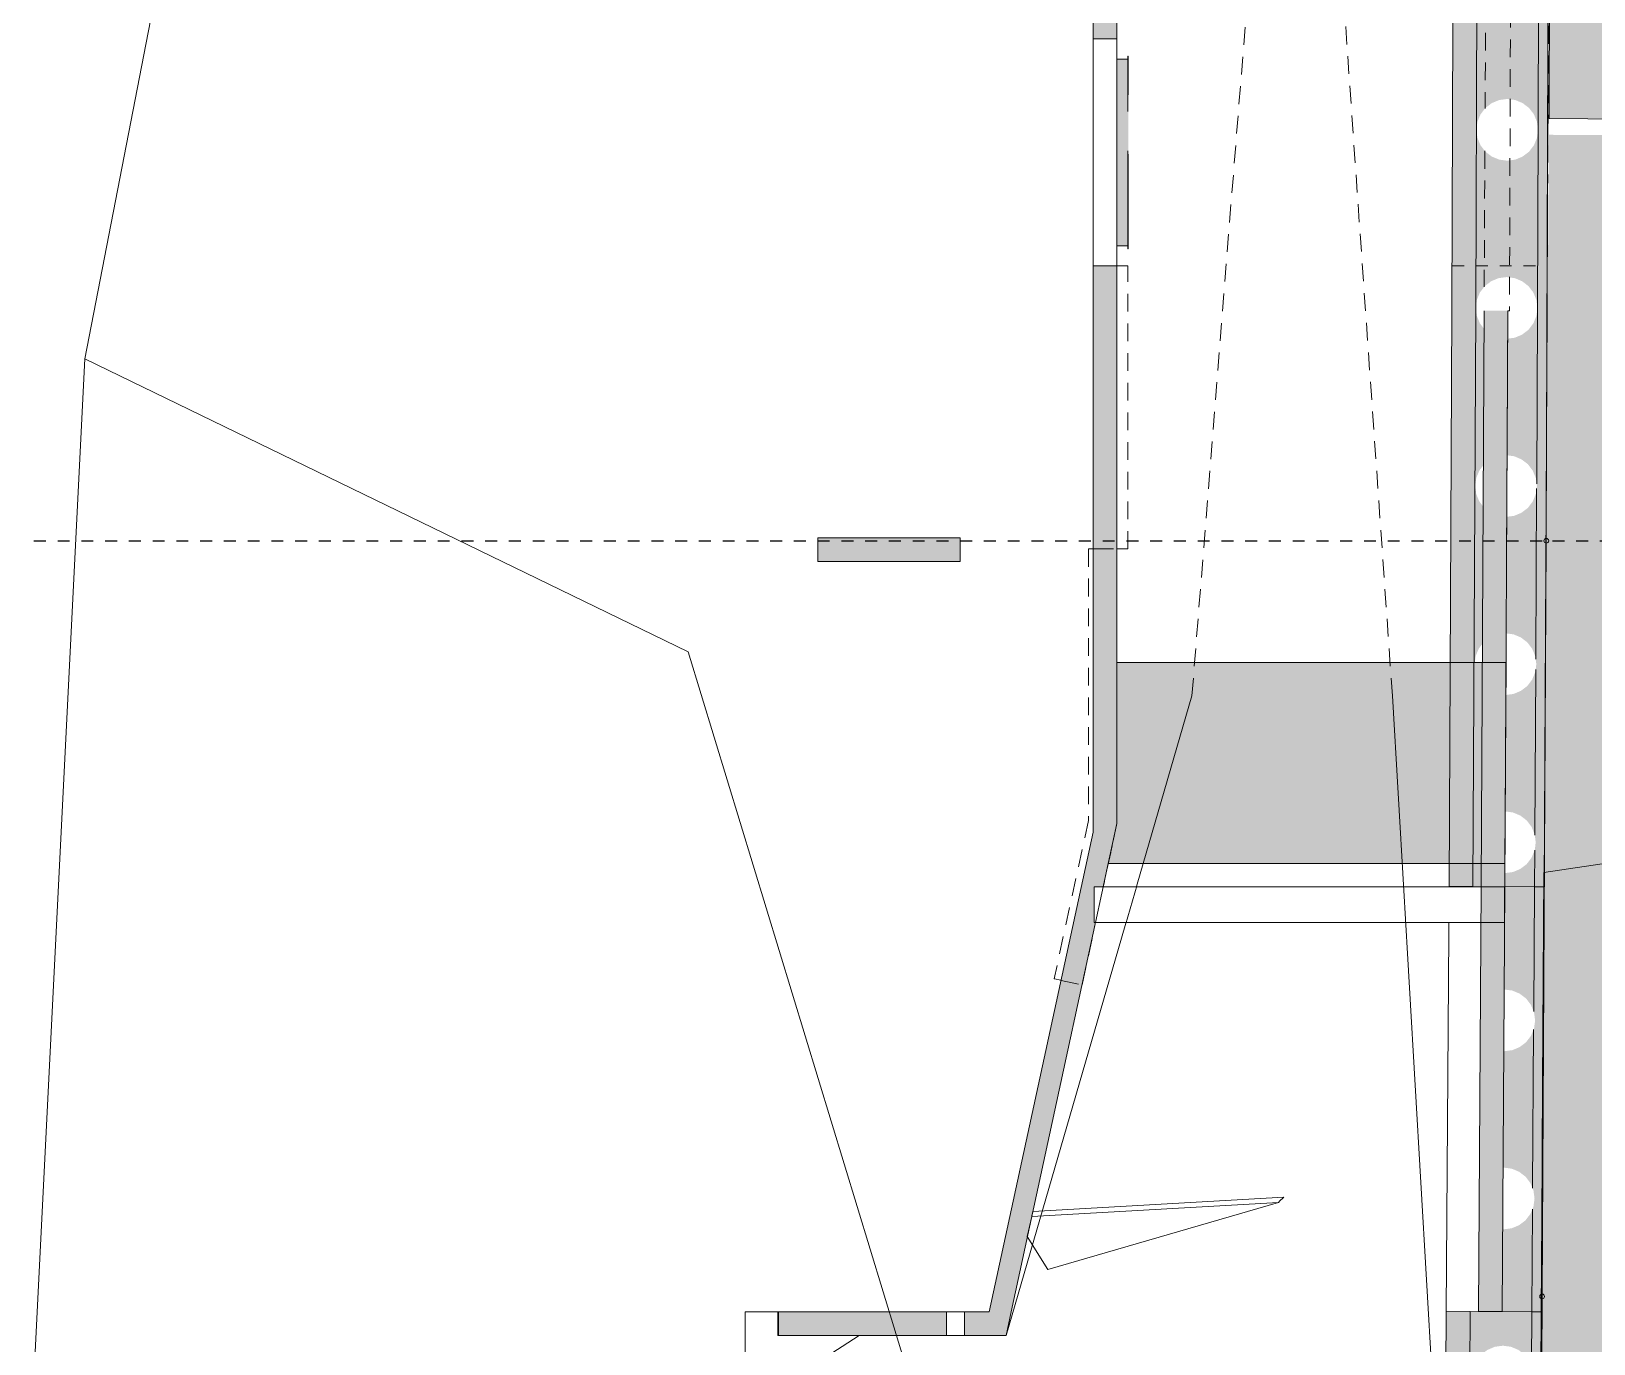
# Model space of a CAD drawing. Header units: metres. Extents: x -14 to 456, y -38 to 65.
# Drawn here: x 139.58 to 152.74, y 9.91 to 20.97 of the extents above; entities that cross this region are included whole.
import ezdxf

# ---------------------------------------------------------------- set-up
doc = ezdxf.new("R2010")
doc.units = ezdxf.units.M
doc.header["$MEASUREMENT"] = 0
doc.set_wipeout_variables(frame=1)
for name, pattern in [('Baufluchtlinie', [0.013, 0.008, -0.005]), ('Schnittlinie', [0.006, 0.003, -0.0015, 0, -0.0015]), ('Strichlinie eng', [0.002, 0.0015, -0.0005]), ('Untersicht 1_1', [0.075, 0.025, -0.05]), ('Wipeout_Contour', [1, 0, -1])]:
    doc.linetypes.add(name, pattern=pattern)
for name, color, linetype in [('110 Wand Aussen', 7, 'Continuous'), ('111 Wand Aussen - Bohrpfahlwand 53', 7, 'Continuous'), ('111 Wand Aussen - Bohrpfahlwand 80', 7, 'Continuous'), ('120 Wand Innen tragend', 7, 'Continuous'), ('150 Stütze', 7, 'Continuous'), ('420 Rampe', 7, 'Continuous'), ('520 Fixeinbauten', 7, 'Continuous'), ('710 Gelände', 7, 'Continuous'), ('725 Nachbarbebauung', 7, 'Continuous'), ('840 Baulinien', 7, 'Continuous'), ('Neubau_840 Baulinien', 7, 'Continuous')]:
    doc.layers.add(name, color=color, linetype=linetype)
doc.linetypes.add('Grenze Grundstück', pattern='A,0,[3,415_260415_PP_VA_1_1 -2 FDM1.Shx,S=0.00031746,R=0,X=0,Y=0],-0.04,0', length=0.04)

# ---------------------------------------------------------------- blocks, each defined once
blk = doc.blocks.new('Wand_4_2', base_point=(148.727, 16.608))
at = {"layer": '110 Wand Aussen', "color": 8, "linetype": 'Strichlinie eng', "lineweight": 13, "ltscale": 100, "flags": 128}
for points in [[(148.487, 16.608), (148.487, 14.321)], [(148.487, 16.608), (148.492, 16.608)], [(148.492, 16.608), (148.542, 16.608)], [(148.542, 16.608), (148.547, 16.608)], [(148.547, 16.608), (148.727, 16.608)], [(148.727, 14.296), (148.727, 16.608)], [(148.727, 14.296), (148.547, 13.465)]]:
    blk.add_lwpolyline(points, dxfattribs=at)
blk = doc.blocks.new('Wand_5_2', base_point=(148.727, 14.296))
at = {"layer": '110 Wand Aussen', "color": 8, "linetype": 'Strichlinie eng', "lineweight": 13, "ltscale": 100, "flags": 128}
for points in [[(148.487, 14.321), (148.198, 12.988)], [(148.433, 12.937), (148.547, 13.465)], [(148.198, 12.988), (148.203, 12.987)], [(148.203, 12.987), (148.252, 12.976)], [(148.252, 12.976), (148.257, 12.975)], [(148.257, 12.975), (148.433, 12.937)]]:
    blk.add_lwpolyline(points, dxfattribs=at)
blk = doc.blocks.new('Wand_6_2', base_point=(148.727, 16.608))
at = {"layer": '110 Wand Aussen', "color": 8, "linetype": 'Strichlinie eng', "lineweight": 13, "ltscale": 100, "flags": 128}
for points in [[(148.732, 18.993), (148.727, 18.993)], [(148.727, 18.993), (148.727, 16.608)], [(148.812, 18.993), (148.732, 18.993)], [(148.817, 18.993), (148.812, 18.993)], [(148.817, 16.608), (148.817, 18.993)], [(148.732, 16.608), (148.727, 16.608)], [(148.812, 16.608), (148.732, 16.608)], [(148.817, 16.608), (148.812, 16.608)]]:
    blk.add_lwpolyline(points, dxfattribs=at)
blk = doc.blocks.new('Wand_11_2', base_point=(152.372, 25.87))
at = {"layer": '111 Wand Aussen - Bohrpfahlwand 80', "linetype": 'Continuous', "lineweight": 0, "true_color": 0x000000}
for points in [[(151.572, 25.872), (151.548, 18.616), (151.748, 18.615), (151.772, 25.872)], [(152.348, 18.613), (152.372, 25.87), (152.292, 25.87), (152.268, 18.613)]]:
    blk.add_hatch(color=18, dxfattribs=at).paths.add_polyline_path(points)
h = blk.add_hatch(color=18, dxfattribs=at)
h.paths.add_polyline_path([(151.748, 18.615), (151.751, 18.615), (151.748, 18.638), (151.757, 18.705), (151.783, 18.768), (151.824, 18.822), (151.878, 18.863), (151.941, 18.889), (152.008, 18.898), (152.076, 18.889), (152.138, 18.863), (152.192, 18.822), (152.233, 18.768), (152.259, 18.705), (152.268, 18.638), (152.265, 18.613), (152.268, 18.613), (152.292, 25.87), (151.772, 25.872)])
h.paths.add_polyline_path([(151.762, 20.071), (151.753, 20.138), (151.762, 20.205), (151.788, 20.268), (151.829, 20.322), (151.883, 20.363), (151.946, 20.389), (152.013, 20.398), (152.081, 20.389), (152.143, 20.363), (152.197, 20.322), (152.238, 20.268), (152.264, 20.205), (152.273, 20.138), (152.264, 20.071), (152.238, 20.008), (152.197, 19.954), (152.143, 19.913), (152.081, 19.887), (152.013, 19.878), (151.946, 19.887), (151.883, 19.913), (151.829, 19.954), (151.788, 20.008)], flags=0)
h.paths.add_polyline_path([(151.758, 21.638), (151.767, 21.705), (151.793, 21.768), (151.834, 21.822), (151.888, 21.863), (151.951, 21.889), (152.018, 21.898), (152.086, 21.889), (152.148, 21.863), (152.202, 21.822), (152.243, 21.768), (152.269, 21.705), (152.278, 21.638), (152.269, 21.571), (152.243, 21.508), (152.202, 21.454), (152.148, 21.413), (152.086, 21.387), (152.018, 21.378), (151.951, 21.387), (151.888, 21.413), (151.834, 21.454), (151.793, 21.508), (151.767, 21.571)], flags=0)
h.paths.add_polyline_path([(151.763, 23.138), (151.772, 23.205), (151.798, 23.268), (151.839, 23.322), (151.893, 23.363), (151.956, 23.389), (152.023, 23.398), (152.091, 23.389), (152.153, 23.363), (152.207, 23.322), (152.248, 23.268), (152.274, 23.205), (152.283, 23.138), (152.274, 23.071), (152.248, 23.008), (152.207, 22.954), (152.153, 22.913), (152.091, 22.887), (152.023, 22.878), (151.956, 22.887), (151.893, 22.913), (151.839, 22.954), (151.798, 23.008), (151.772, 23.071)], flags=0)
h.paths.add_polyline_path([(151.768, 24.638), (151.777, 24.705), (151.803, 24.768), (151.844, 24.822), (151.898, 24.863), (151.961, 24.889), (152.028, 24.898), (152.096, 24.889), (152.158, 24.863), (152.212, 24.822), (152.253, 24.768), (152.279, 24.705), (152.288, 24.638), (152.279, 24.571), (152.253, 24.508), (152.212, 24.454), (152.158, 24.413), (152.096, 24.387), (152.028, 24.378), (151.961, 24.387), (151.898, 24.413), (151.844, 24.454), (151.803, 24.508), (151.777, 24.571)], flags=0)
at = {"layer": '111 Wand Aussen - Bohrpfahlwand 80', "color": 7, "linetype": 'Continuous', "lineweight": 18}
blk.add_line((151.772, 25.872), (151.748, 18.615), dxfattribs=at)
at = {"layer": '111 Wand Aussen - Bohrpfahlwand 80', "color": 7, "linetype": 'Continuous', "lineweight": 13}
for p, q in [((152.273, 20.138), (152.292, 25.87)), ((152.268, 18.613), (152.273, 20.138))]:
    blk.add_line(p, q, dxfattribs=at)
at = {"layer": '111 Wand Aussen - Bohrpfahlwand 80', "color": 7, "linetype": 'Continuous', "lineweight": 18, "flags": 128}
blk.add_lwpolyline([(151.572, 25.872), (151.548, 18.616)], dxfattribs=at)
at = {"layer": '111 Wand Aussen - Bohrpfahlwand 80', "color": 7, "linetype": 'Continuous', "lineweight": 13, "flags": 128}
blk.add_lwpolyline([(152.348, 18.613), (152.372, 25.87)], dxfattribs=at)
blk = doc.blocks.new('Wand_12_2', base_point=(152.323, 13.763))
at = {"color": 254, "linetype": 'Wipeout_Contour', "lineweight": 0, "ltscale": 608.378845}
blk.add_wipeout([(151.523, 13.767), (151.5, 10.188), (151.7, 10.187), (151.723, 13.766)], dxfattribs=at).dxf.layer = '111 Wand Aussen - Bohrpfahlwand 80'
at = {"color": 254, "linetype": 'Wipeout_Contour', "lineweight": 0, "ltscale": 2141.430271}
blk.add_wipeout([(152.22, 10.183), (152.3, 10.183), (152.323, 13.763), (152.243, 13.763), (152.236, 12.713), (152.239, 12.705), (152.248, 12.638), (152.239, 12.571), (152.235, 12.561), (152.227, 11.224), (152.234, 11.205), (152.243, 11.138), (152.234, 11.071), (152.226, 11.049)], dxfattribs=at).dxf.layer = '111 Wand Aussen - Bohrpfahlwand 80'
at = {"layer": '111 Wand Aussen - Bohrpfahlwand 80', "color": 7, "linetype": 'Continuous', "lineweight": 18, "flags": 128}
blk.add_lwpolyline([(151.523, 13.767), (151.5, 10.188)], dxfattribs=at)
at = {"color": 254, "linetype": 'Wipeout_Contour', "lineweight": 0, "ltscale": 7621.831066}
blk.add_wipeout([(151.7, 10.187), (152.22, 10.183), (152.226, 11.049), (152.208, 11.008), (152.167, 10.954), (152.113, 10.913), (152.051, 10.887), (151.983, 10.878), (151.916, 10.887), (151.853, 10.913), (151.799, 10.954), (151.758, 11.008), (151.732, 11.071), (151.723, 11.138), (151.732, 11.205), (151.758, 11.268), (151.799, 11.322), (151.853, 11.363), (151.916, 11.389), (151.983, 11.398), (152.051, 11.389), (152.113, 11.363), (152.167, 11.322), (152.208, 11.268), (152.227, 11.224), (152.235, 12.561), (152.213, 12.508), (152.172, 12.454), (152.118, 12.413), (152.056, 12.387), (151.988, 12.378), (151.921, 12.387), (151.858, 12.413), (151.804, 12.454), (151.763, 12.508), (151.737, 12.571), (151.728, 12.638), (151.737, 12.705), (151.763, 12.768), (151.804, 12.822), (151.858, 12.863), (151.921, 12.889), (151.988, 12.898), (152.056, 12.889), (152.118, 12.863), (152.172, 12.822), (152.213, 12.768), (152.236, 12.713), (152.243, 13.763), (151.723, 13.766)], dxfattribs=at).dxf.layer = '111 Wand Aussen - Bohrpfahlwand 80'
at = {"layer": '111 Wand Aussen - Bohrpfahlwand 80', "color": 7, "linetype": 'Continuous', "lineweight": 18, "flags": 128}
for points in [[(151.723, 13.766), (151.523, 13.767)], [(152.243, 13.763), (151.723, 13.766)], [(152.323, 13.763), (152.243, 13.763)], [(152.3, 10.183), (152.323, 13.763)], [(151.7, 10.187), (151.5, 10.188)], [(152.22, 10.183), (151.7, 10.187)], [(152.3, 10.183), (152.22, 10.183)]]:
    blk.add_lwpolyline(points, dxfattribs=at)
blk = doc.blocks.new('Wand_13_2', base_point=(152.348, 18.613))
at = {"layer": '111 Wand Aussen - Bohrpfahlwand 80', "linetype": 'Continuous', "lineweight": 0, "true_color": 0x000000}
for points in [[(151.548, 18.616), (151.523, 13.767), (151.723, 13.766), (151.748, 18.615)], [(151.723, 13.766), (152.243, 13.763), (152.245, 14.072), (152.244, 14.071), (152.218, 14.008), (152.177, 13.954), (152.123, 13.913), (152.061, 13.887), (151.993, 13.878), (151.926, 13.887), (151.863, 13.913), (151.809, 13.954), (151.768, 14.008), (151.742, 14.071), (151.733, 14.138), (151.742, 14.205), (151.768, 14.268), (151.809, 14.322), (151.863, 14.363), (151.926, 14.389), (151.993, 14.398), (152.061, 14.389), (152.123, 14.363), (152.177, 14.322), (152.218, 14.268), (152.244, 14.205), (152.245, 14.199), (152.253, 15.594), (152.249, 15.571), (152.223, 15.508), (152.182, 15.454), (152.128, 15.413), (152.066, 15.387), (151.998, 15.378), (151.931, 15.387), (151.868, 15.413), (151.814, 15.454), (151.773, 15.508), (151.747, 15.571), (151.738, 15.638), (151.747, 15.705), (151.773, 15.768), (151.814, 15.822), (151.868, 15.863), (151.931, 15.889), (151.998, 15.898), (152.066, 15.889), (152.128, 15.863), (152.182, 15.822), (152.223, 15.768), (152.249, 15.705), (152.253, 15.679), (152.26, 17.116), (152.254, 17.071), (152.228, 17.008), (152.187, 16.954), (152.133, 16.913), (152.071, 16.887), (152.003, 16.878), (151.936, 16.887), (151.873, 16.913), (151.819, 16.954), (151.778, 17.008), (151.752, 17.071), (151.743, 17.138), (151.752, 17.205), (151.778, 17.268), (151.819, 17.322), (151.873, 17.363), (151.936, 17.389), (152.003, 17.398), (152.071, 17.389), (152.133, 17.363), (152.187, 17.322), (152.228, 17.268), (152.254, 17.205), (152.261, 17.158), (152.268, 18.613), (152.265, 18.613), (152.259, 18.571), (152.233, 18.508), (152.192, 18.454), (152.138, 18.413), (152.076, 18.387), (152.008, 18.378), (151.941, 18.387), (151.878, 18.413), (151.824, 18.454), (151.783, 18.508), (151.757, 18.571), (151.751, 18.615), (151.748, 18.615)], [(152.243, 13.763), (152.323, 13.763), (152.348, 18.613), (152.268, 18.613), (152.261, 17.158), (152.263, 17.138), (152.26, 17.116), (152.253, 15.679), (152.258, 15.638), (152.253, 15.594), (152.245, 14.199), (152.253, 14.138), (152.245, 14.072)]]:
    blk.add_hatch(color=18, dxfattribs=at).paths.add_polyline_path(points)
at = {"layer": '111 Wand Aussen - Bohrpfahlwand 80', "color": 7, "linetype": 'Continuous', "lineweight": 18}
blk.add_line((151.748, 18.615), (151.723, 13.766), dxfattribs=at)
at = {"layer": '111 Wand Aussen - Bohrpfahlwand 80', "color": 7, "linetype": 'Continuous', "lineweight": 13}
for p, q in [((152.261, 17.158), (152.268, 18.613)), ((152.253, 15.679), (152.26, 17.116)), ((152.245, 14.199), (152.253, 15.594)), ((152.243, 13.763), (152.245, 14.072))]:
    blk.add_line(p, q, dxfattribs=at)
at = {"layer": '111 Wand Aussen - Bohrpfahlwand 80', "color": 7, "linetype": 'Continuous', "lineweight": 18, "flags": 128}
for points in [[(151.548, 18.616), (151.523, 13.767)], [(151.723, 13.766), (151.523, 13.767)]]:
    blk.add_lwpolyline(points, dxfattribs=at)
at = {"layer": '111 Wand Aussen - Bohrpfahlwand 80', "color": 7, "linetype": 'Continuous', "lineweight": 13, "flags": 128}
for points in [[(152.323, 13.763), (152.348, 18.613)], [(152.243, 13.763), (151.723, 13.766)], [(152.323, 13.763), (152.243, 13.763)]]:
    blk.add_lwpolyline(points, dxfattribs=at)
blk = doc.blocks.new('Freifläche_1_2', base_point=(82.931, 64.594))
at = {"layer": '710 Gelände', "color": 83, "linetype": 'Continuous', "lineweight": 13, "true_color": 0x89cd89}
for p, q in [((140.035, 18.208), (142.654, 31.677)), ((140.035, 18.208), (139.617, 9.846)), ((140.035, 18.208), (145.116, 15.742)), ((147.097, 9.24), (145.116, 15.742))]:
    blk.add_line(p, q, dxfattribs=at)
blk = doc.blocks.new('Decke_1_2', base_point=(152.394, 31.677))
at = {"layer": '725 Nachbarbebauung', "linetype": 'Continuous', "lineweight": 0, "true_color": 0x1f1f1f}
blk.add_hatch(color=250, dxfattribs=at).paths.add_polyline_path([(152.394, 31.677), (152.365, 20.233), (162.469, 20.147), (162.473, 21.008), (165.27, 20.997), (165.266, 20.042), (171.301, 20.017), (171.383, 31.662)])
at = {"layer": '725 Nachbarbebauung', "color": 8, "linetype": 'Continuous', "lineweight": 13, "flags": 128}
blk.add_lwpolyline([(152.394, 31.677), (152.365, 20.233), (162.469, 20.147), (162.473, 21.008), (165.27, 20.997), (165.266, 20.042), (171.301, 20.017), (171.383, 31.662)], close=True, dxfattribs=at)
blk = doc.blocks.new('Decke_5_2', base_point=(152.31, 12.107))
at = {"layer": '725 Nachbarbebauung', "linetype": 'Continuous', "lineweight": 0, "true_color": 0x1f1f1f}
blk.add_hatch(color=250, dxfattribs=at).paths.add_polyline_path([(152.31, 12.107), (152.255, 0.35), (158.498, 1.485), (171.184, 3.371), (171.278, 16.701), (152.322, 13.884)])
at = {"layer": '725 Nachbarbebauung', "color": 8, "linetype": 'Continuous', "lineweight": 13, "flags": 128}
blk.add_lwpolyline([(152.31, 12.107), (152.255, 0.35), (158.498, 1.485), (171.184, 3.371), (171.278, 16.701), (152.322, 13.884)], close=True, dxfattribs=at)
blk = doc.blocks.new('Öffnung_2_2', base_point=(133.407, 31.678))
at = {"layer": '120 Wand Innen tragend', "color": 16, "linetype": 'Continuous', "lineweight": 13, "true_color": 0x7e0000, "flags": 128}
for points in [[(148.527, 20.903), (148.527, 18.993)], [(148.727, 18.993), (148.727, 20.903)]]:
    blk.add_lwpolyline(points, dxfattribs=at)
at = {"layer": '120 Wand Innen tragend', "color": 7, "linetype": 'Continuous', "lineweight": 18, "flags": 128}
for points in [[(148.727, 20.903), (148.527, 20.903)], [(148.527, 18.993), (148.727, 18.993)]]:
    blk.add_lwpolyline(points, dxfattribs=at)
blk = doc.blocks.new('Öffnung_8_2', base_point=(133.407, 31.678))
at = {"layer": '120 Wand Innen tragend', "color": 16, "linetype": 'Continuous', "lineweight": 13, "true_color": 0x7e0000, "flags": 128}
for points in [[(147.442, 10.183), (147.292, 10.183)], [(147.292, 9.983), (147.442, 9.983)]]:
    blk.add_lwpolyline(points, dxfattribs=at)
at = {"layer": '120 Wand Innen tragend', "color": 7, "linetype": 'Continuous', "lineweight": 18, "flags": 128}
for points in [[(147.292, 10.183), (147.292, 9.983)], [(147.442, 9.983), (147.442, 10.183)]]:
    blk.add_lwpolyline(points, dxfattribs=at)
blk = doc.blocks.new('Wand_59_2', base_point=(148.527, 14.223))
at = {"layer": '120 Wand Innen tragend', "linetype": 'Continuous', "lineweight": 0, "true_color": 0x000000}
for points in [[(148.727, 15.146), (148.727, 16.988), (148.527, 16.988), (148.527, 14.223)], [(148.727, 15.146), (148.527, 14.223), (148.727, 14.296)], [(148.527, 14.223), (148.527, 13.372), (148.727, 14.296)]]:
    blk.add_hatch(color=18, dxfattribs=at).paths.add_polyline_path(points)
at = {"layer": '120 Wand Innen tragend', "color": 7, "linetype": 'Continuous', "lineweight": 18, "flags": 128}
for points in [[(148.527, 16.988), (148.527, 14.223)], [(148.727, 14.296), (148.727, 16.988)], [(148.727, 14.296), (148.527, 13.372)]]:
    blk.add_lwpolyline(points, dxfattribs=at)
blk = doc.blocks.new('Wand_62_2', base_point=(152.348, 18.613))
at = {"layer": '111 Wand Aussen - Bohrpfahlwand 53', "linetype": 'Continuous', "lineweight": 0, "true_color": 0x000000}
for points in [[(151.818, 18.615), (151.793, 13.765), (151.993, 13.764), (152.018, 18.614)], [(152.017, 18.379), (152.012, 17.397), (152.071, 17.389), (152.133, 17.363), (152.187, 17.322), (152.228, 17.268), (152.254, 17.205), (152.261, 17.158), (152.268, 18.613), (152.265, 18.613), (152.259, 18.571), (152.233, 18.508), (152.192, 18.454), (152.138, 18.413), (152.076, 18.387)], [(152.243, 13.763), (152.323, 13.763), (152.348, 18.613), (152.268, 18.613), (152.261, 17.158), (152.263, 17.138), (152.26, 17.116), (152.253, 15.679), (152.258, 15.638), (152.253, 15.594), (152.245, 14.199), (152.253, 14.138), (152.245, 14.072)], [(152.009, 16.879), (152.004, 15.897), (152.066, 15.889), (152.128, 15.863), (152.182, 15.822), (152.223, 15.768), (152.249, 15.705), (152.253, 15.679), (152.26, 17.116), (152.254, 17.071), (152.228, 17.008), (152.187, 16.954), (152.133, 16.913), (152.071, 16.887)], [(152.001, 15.378), (151.996, 14.398), (152.061, 14.389), (152.123, 14.363), (152.177, 14.322), (152.218, 14.268), (152.244, 14.205), (152.245, 14.199), (152.253, 15.594), (152.249, 15.571), (152.223, 15.508), (152.182, 15.454), (152.128, 15.413), (152.066, 15.387)], [(151.994, 13.878), (151.993, 13.764), (152.243, 13.763), (152.245, 14.072), (152.244, 14.071), (152.218, 14.008), (152.177, 13.954), (152.123, 13.913), (152.061, 13.887)]]:
    blk.add_hatch(color=18, dxfattribs=at).paths.add_polyline_path(points)
at = {"layer": '111 Wand Aussen - Bohrpfahlwand 53', "color": 7, "linetype": 'Continuous', "lineweight": 18}
for p, q in [((152.018, 18.614), (151.993, 13.764)), ((152.261, 17.158), (152.268, 18.613)), ((152.253, 15.679), (152.26, 17.116)), ((152.245, 14.199), (152.253, 15.594)), ((152.243, 13.763), (152.245, 14.072))]:
    blk.add_line(p, q, dxfattribs=at)
at = {"layer": '111 Wand Aussen - Bohrpfahlwand 53', "color": 7, "linetype": 'Continuous', "lineweight": 18, "flags": 128}
blk.add_lwpolyline([(151.818, 18.615), (151.793, 13.765)], dxfattribs=at)
at = {"layer": '111 Wand Aussen - Bohrpfahlwand 53', "color": 7, "linetype": 'Continuous', "lineweight": 13, "flags": 128}
blk.add_lwpolyline([(152.323, 13.763), (152.348, 18.613)], dxfattribs=at)
blk = doc.blocks.new('Wand_63_2', base_point=(152.3, 10.183))
at = {"layer": '111 Wand Aussen - Bohrpfahlwand 80', "linetype": 'Continuous', "lineweight": 0, "true_color": 0x000000}
for points in [[(151.5, 10.188), (151.497, 9.692), (151.697, 9.691), (151.7, 10.187)], [(151.697, 9.691), (151.724, 9.691), (151.725, 9.705), (151.751, 9.768), (151.793, 9.822), (151.847, 9.863), (151.909, 9.889), (151.977, 9.898), (152.044, 9.889), (152.107, 9.863), (152.16, 9.822), (152.202, 9.768), (152.217, 9.731), (152.22, 10.183), (151.7, 10.187)], [(152.217, 9.731), (152.228, 9.705), (152.23, 9.688), (152.297, 9.688), (152.3, 10.183), (152.22, 10.183)]]:
    blk.add_hatch(color=18, dxfattribs=at).paths.add_polyline_path(points)
at = {"layer": '111 Wand Aussen - Bohrpfahlwand 80', "color": 7, "linetype": 'Continuous', "lineweight": 18}
blk.add_line((151.7, 10.187), (151.697, 9.691), dxfattribs=at)
at = {"layer": '111 Wand Aussen - Bohrpfahlwand 80', "color": 7, "linetype": 'Continuous', "lineweight": 13}
blk.add_line((152.217, 9.731), (152.22, 10.183), dxfattribs=at)
at = {"layer": '111 Wand Aussen - Bohrpfahlwand 80', "color": 7, "linetype": 'Continuous', "lineweight": 18, "flags": 128}
for points in [[(151.5, 10.188), (151.497, 9.692)], [(151.7, 10.187), (151.5, 10.188)]]:
    blk.add_lwpolyline(points, dxfattribs=at)
at = {"layer": '111 Wand Aussen - Bohrpfahlwand 80', "color": 7, "linetype": 'Continuous', "lineweight": 13, "flags": 128}
for points in [[(152.22, 10.183), (151.7, 10.187)], [(152.3, 10.183), (152.22, 10.183)], [(152.297, 9.688), (152.3, 10.183)]]:
    blk.add_lwpolyline(points, dxfattribs=at)
blk = doc.blocks.new('Wand_64_2', base_point=(148.527, 14.223))
at = {"layer": '120 Wand Innen tragend', "linetype": 'Continuous', "lineweight": 0, "true_color": 0x000000}
blk.add_hatch(color=18, dxfattribs=at).paths.add_polyline_path([(147.836, 10.183), (148.527, 13.372), (148.527, 14.223), (147.652, 10.183)])
at = {"layer": '120 Wand Innen tragend', "color": 7, "linetype": 'Continuous', "lineweight": 18, "flags": 128}
for points in [[(148.527, 14.223), (147.652, 10.183)], [(147.836, 10.183), (148.527, 13.372)]]:
    blk.add_lwpolyline(points, dxfattribs=at)
blk = doc.blocks.new('Wand_65_2', base_point=(147.652, 10.183))
at = {"layer": '120 Wand Innen tragend', "linetype": 'Continuous', "lineweight": 0, "true_color": 0x000000}
for points in [[(145.872, 9.983), (146.012, 9.983), (146.012, 10.183), (145.872, 10.183)], [(147.212, 10.183), (147.212, 9.983), (147.292, 9.983), (147.292, 10.183)], [(147.442, 10.183), (147.442, 9.983), (147.608, 9.983), (147.652, 10.183)], [(147.652, 10.183), (147.608, 9.983), (147.793, 9.983)], [(147.652, 10.183), (147.793, 9.983), (147.836, 10.183)]]:
    blk.add_hatch(color=18, dxfattribs=at).paths.add_polyline_path(points)
at = {"layer": '120 Wand Innen tragend', "color": 7, "linetype": 'Continuous', "lineweight": 18, "flags": 128}
for points in [[(146.012, 10.183), (145.872, 10.183)], [(145.872, 10.183), (145.872, 9.983)], [(147.292, 10.183), (147.212, 10.183)], [(147.652, 10.183), (147.442, 10.183)], [(147.793, 9.983), (147.836, 10.183)], [(145.872, 9.983), (146.012, 9.983)], [(147.212, 9.983), (147.292, 9.983)], [(147.442, 9.983), (147.793, 9.983)]]:
    blk.add_lwpolyline(points, dxfattribs=at)
blk = doc.blocks.new('PENEDERclassic 1-flügelig_2')
at = {"layer": '120 Wand Innen tragend', "linetype": 'Continuous', "lineweight": 0, "true_color": 0x000000}
for points in [[(-0.575, 0), (-0.575, -0.115), (-0.5, -0.115), (-0.5, 0)], [(0.575, 0), (0.5, 0), (0.5, -0.115), (0.575, -0.115)]]:
    blk.add_hatch(color=18, dxfattribs=at).paths.add_polyline_path(points)
at = {"layer": '120 Wand Innen tragend', "color": 8, "linetype": 'Continuous', "lineweight": 0}
blk.add_line((0.5, 0), (0.5, 1), dxfattribs=at)
at = {"layer": '120 Wand Innen tragend', "color": 7, "linetype": 'Untersicht 1_1', "lineweight": 13}
for p, q in [((-0.5, 0), (0.5, 0)), ((-0.5, -0.115), (0.5, -0.115))]:
    blk.add_line(p, q, dxfattribs=at)
at = {"layer": '120 Wand Innen tragend', "color": 7, "linetype": 'Continuous', "lineweight": 13, "flags": 128}
for points in [[(-0.575, 0), (-0.5, 0), (-0.5, -0.115), (-0.575, -0.115)], [(0.575, 0), (0.5, 0), (0.5, -0.115), (0.575, -0.115)]]:
    blk.add_lwpolyline(points, close=True, dxfattribs=at)
at = {"layer": '120 Wand Innen tragend', "color": 8, "linetype": 'Continuous', "lineweight": 0}
blk.add_arc((0.5, 0), 1, 90, 180, dxfattribs=at)
blk = doc.blocks.new('PENEDERclassic 1-flügelig_3')
at = {"layer": '120 Wand Innen tragend', "linetype": 'Continuous', "lineweight": 0, "true_color": 0x000000}
for points in [[(-0.475, 0), (-0.475, -0.115), (-0.4, -0.115), (-0.4, 0)], [(0.475, 0), (0.4, 0), (0.4, -0.115), (0.475, -0.115)]]:
    blk.add_hatch(color=18, dxfattribs=at).paths.add_polyline_path(points)
at = {"layer": '120 Wand Innen tragend', "color": 8, "linetype": 'Continuous', "lineweight": 0}
blk.add_line((0.4, 0), (0.4, 0.8), dxfattribs=at)
at = {"layer": '120 Wand Innen tragend', "color": 7, "linetype": 'Untersicht 1_1', "lineweight": 13}
for p, q in [((-0.4, 0), (0.4, 0)), ((-0.4, -0.115), (0.4, -0.115))]:
    blk.add_line(p, q, dxfattribs=at)
at = {"layer": '120 Wand Innen tragend', "color": 7, "linetype": 'Continuous', "lineweight": 13, "flags": 128}
for points in [[(-0.475, 0), (-0.4, 0), (-0.4, -0.115), (-0.475, -0.115)], [(0.475, 0), (0.4, 0), (0.4, -0.115), (0.475, -0.115)]]:
    blk.add_lwpolyline(points, close=True, dxfattribs=at)
at = {"layer": '120 Wand Innen tragend', "color": 8, "linetype": 'Continuous', "lineweight": 0}
blk.add_arc((0.4, 0), 0.8, 90, 180, dxfattribs=at)
blk = doc.blocks.new('Wand_66_2', base_point=(148.527, 16.988))
at = {"layer": '120 Wand Innen tragend', "linetype": 'Continuous', "lineweight": 0, "true_color": 0x000000}
for points in [[(148.727, 30.878), (148.527, 30.878), (148.527, 30.123), (148.727, 30.123)], [(148.727, 29.873), (148.527, 29.873), (148.527, 29.467), (148.727, 29.667)], [(148.527, 29.173), (148.642, 29.173), (148.727, 29.173), (148.727, 29.384), (148.527, 29.184)], [(148.642, 28.223), (148.527, 28.223), (148.527, 28.073), (148.727, 28.073), (148.727, 28.223)], [(148.527, 25.403), (148.572, 25.403), (148.687, 25.403), (148.727, 25.403), (148.727, 27.173), (148.527, 27.173)], [(148.572, 24.253), (148.527, 24.253), (148.527, 20.903), (148.727, 20.903), (148.727, 24.253), (148.687, 24.253)], [(148.527, 16.988), (148.727, 16.988), (148.727, 18.993), (148.527, 18.993)]]:
    blk.add_hatch(color=18, dxfattribs=at).paths.add_polyline_path(points)
at = {"layer": '120 Wand Innen tragend', "color": 7, "linetype": 'Continuous', "lineweight": 18}
for p, q in [((148.642, 29.173), (148.527, 29.173)), ((148.527, 29.173), (148.642, 29.173)), ((148.727, 29.173), (148.642, 29.173)), ((148.642, 28.223), (148.527, 28.223)), ((148.527, 28.223), (148.642, 28.223)), ((148.727, 28.223), (148.642, 28.223)), ((148.527, 24.253), (148.572, 24.253)), ((148.572, 24.253), (148.687, 24.253)), ((148.727, 24.253), (148.572, 24.253)), ((148.727, 24.253), (148.687, 24.253))]:
    blk.add_line(p, q, dxfattribs=at)
at = {"layer": '120 Wand Innen tragend', "color": 7, "linetype": 'Untersicht 1_1', "lineweight": 13}
for p, q in [((148.527, 29.173), (148.527, 28.823)), ((148.727, 29.173), (148.727, 28.823)), ((148.527, 28.573), (148.527, 28.223)), ((148.727, 28.573), (148.727, 28.223)), ((148.527, 24.903), (148.527, 24.253)), ((148.727, 24.903), (148.727, 24.253))]:
    blk.add_line(p, q, dxfattribs=at)
at = {"layer": '120 Wand Innen tragend', "color": 7, "linetype": 'Continuous', "lineweight": 18, "flags": 128}
for points in [[(148.727, 30.878), (148.527, 30.878)], [(148.527, 30.878), (148.527, 30.123)], [(148.727, 30.123), (148.727, 30.878)], [(148.527, 29.873), (148.527, 29.467)], [(148.727, 29.667), (148.727, 29.873)], [(148.727, 29.173), (148.727, 29.384)], [(148.527, 29.184), (148.527, 29.173)], [(148.527, 28.223), (148.527, 28.073)], [(148.727, 28.073), (148.727, 28.223)], [(148.527, 27.173), (148.527, 25.653)], [(148.727, 25.653), (148.727, 27.173)], [(148.527, 25.453), (148.527, 25.403)], [(148.727, 25.403), (148.727, 25.453)], [(148.527, 24.253), (148.527, 22.903)], [(148.727, 20.903), (148.727, 24.253)], [(148.527, 22.723), (148.527, 20.903)], [(148.527, 18.993), (148.527, 16.988)], [(148.727, 16.988), (148.727, 18.993)]]:
    blk.add_lwpolyline(points, dxfattribs=at)
at = {"layer": '120 Wand Innen tragend', "color": 7, "linetype": 'Continuous', "lineweight": 18}
for p in [(148.527, 29.173), (148.642, 29.173), (148.527, 28.223), (148.642, 28.223), (148.572, 24.253)]:
    blk.add_point(p, dxfattribs=at)
at = {"layer": '120 Wand Innen tragend', "color": 7, "linetype": 'Continuous', "lineweight": 13, "xscale": -1, "rotation": 270}
blk.add_blockref('PENEDERclassic 1-flügelig_3', (148.642, 28.698), dxfattribs=at)
at = {"layer": '120 Wand Innen tragend', "color": 7, "linetype": 'Continuous', "lineweight": 13, "rotation": 90}
blk.add_blockref('PENEDERclassic 1-flügelig_2', (148.572, 24.828), dxfattribs=at)
blk = doc.blocks.new('Wand_90_2', base_point=(148.534, 13.463))
at = {"color": 254, "linetype": 'Wipeout_Contour', "lineweight": 0, "ltscale": 603.514068}
blk.add_wipeout([(148.534, 13.463), (151.991, 13.463), (151.991, 13.763), (148.534, 13.763)], dxfattribs=at).dxf.layer = '420 Rampe'
at = {"layer": '420 Rampe', "color": 7, "linetype": 'Continuous', "lineweight": 18, "flags": 128}
for points in [[(151.991, 13.763), (148.534, 13.763)], [(148.534, 13.763), (148.534, 13.463)], [(151.991, 13.463), (151.991, 13.763)], [(148.534, 13.463), (151.991, 13.463)]]:
    blk.add_lwpolyline(points, dxfattribs=at)
blk = doc.blocks.new('Wand_92_2', base_point=(152.323, 13.763))
at = {"layer": '111 Wand Aussen - Bohrpfahlwand 53', "linetype": 'Continuous', "lineweight": 0, "true_color": 0x000000}
for points in [[(151.793, 13.766), (151.77, 10.186), (151.97, 10.185), (151.993, 13.765)], [(151.987, 12.898), (151.988, 12.898), (152.056, 12.889), (152.118, 12.863), (152.172, 12.822), (152.213, 12.768), (152.236, 12.713), (152.243, 13.763), (151.993, 13.765)], [(152.22, 10.183), (152.3, 10.183), (152.323, 13.763), (152.243, 13.763), (152.236, 12.713), (152.239, 12.705), (152.248, 12.638), (152.239, 12.571), (152.235, 12.561), (152.227, 11.224), (152.234, 11.205), (152.243, 11.138), (152.234, 11.071), (152.226, 11.049)], [(151.984, 12.379), (151.978, 11.397), (151.983, 11.398), (152.051, 11.389), (152.113, 11.363), (152.167, 11.322), (152.208, 11.268), (152.227, 11.224), (152.235, 12.561), (152.213, 12.508), (152.172, 12.454), (152.118, 12.413), (152.056, 12.387), (151.988, 12.378)], [(151.974, 10.879), (151.97, 10.185), (152.22, 10.183), (152.226, 11.049), (152.208, 11.008), (152.167, 10.954), (152.113, 10.913), (152.051, 10.887), (151.983, 10.878)]]:
    blk.add_hatch(color=18, dxfattribs=at).paths.add_polyline_path(points)
at = {"layer": '111 Wand Aussen - Bohrpfahlwand 53', "color": 7, "linetype": 'Continuous', "lineweight": 18}
for p, q in [((151.993, 13.765), (151.97, 10.185)), ((152.236, 12.713), (152.243, 13.763)), ((152.227, 11.224), (152.235, 12.561)), ((152.22, 10.183), (152.226, 11.049))]:
    blk.add_line(p, q, dxfattribs=at)
at = {"layer": '111 Wand Aussen - Bohrpfahlwand 53', "color": 7, "linetype": 'Continuous', "lineweight": 18, "flags": 128}
for points in [[(151.793, 13.766), (151.77, 10.186)], [(151.97, 10.185), (151.77, 10.186)]]:
    blk.add_lwpolyline(points, dxfattribs=at)
at = {"layer": '111 Wand Aussen - Bohrpfahlwand 53', "color": 7, "linetype": 'Continuous', "lineweight": 13, "flags": 128}
blk.add_lwpolyline([(152.3, 10.183), (152.323, 13.763)], dxfattribs=at)
blk = doc.blocks.new('Wand_94_2', base_point=(152.388, 26.182))
at = {"layer": '111 Wand Aussen - Bohrpfahlwand 53', "color": 8, "linetype": 'Strichlinie eng', "lineweight": 13, "ltscale": 100, "flags": 128}
for points in [[(152.058, 26.184), (151.858, 26.185)], [(152.308, 26.183), (152.058, 26.184)], [(152.388, 26.182), (152.308, 26.183)], [(152.348, 18.613), (152.388, 26.182)], [(151.856, 25.949), (151.851, 24.826)], [(151.849, 24.451), (151.843, 23.324)], [(151.841, 22.953), (151.835, 21.822)], [(151.833, 21.456), (151.827, 20.319)], [(151.825, 19.96), (151.819, 18.815)]]:
    blk.add_lwpolyline(points, dxfattribs=at)
blk = doc.blocks.new('Stütze_2_2', base_point=(146.612, 10.083))
at = {"layer": '150 Stütze', "linetype": 'Continuous', "lineweight": 0, "true_color": 0x000000}
blk.add_hatch(color=18, dxfattribs=at).paths.add_polyline_path([(146.012, 9.983), (147.212, 9.983), (147.212, 10.183), (146.012, 10.183)])
at = {"layer": '150 Stütze', "color": 7, "linetype": 'Continuous', "lineweight": 18, "flags": 128}
for points in [[(147.212, 10.183), (146.012, 10.183)], [(146.012, 9.983), (147.212, 9.983)]]:
    blk.add_lwpolyline(points, dxfattribs=at)
blk = doc.blocks.new('Stütze_3_2', base_point=(146.807, 16.603))
at = {"layer": '150 Stütze', "linetype": 'Continuous', "lineweight": 0, "true_color": 0x000000}
blk.add_hatch(color=18, dxfattribs=at).paths.add_polyline_path([(146.207, 16.503), (147.407, 16.503), (147.407, 16.703), (146.207, 16.703)])
at = {"layer": '150 Stütze', "color": 7, "linetype": 'Continuous', "lineweight": 18, "flags": 128}
blk.add_lwpolyline([(146.207, 16.503), (147.407, 16.503), (147.407, 16.703), (146.207, 16.703)], close=True, dxfattribs=at)
blk = doc.blocks.new('Dachfläche_8_2', base_point=(148.546, 13.463))
at = {"layer": '420 Rampe', "linetype": 'Continuous', "lineweight": 0, "true_color": 0x000000}
blk.add_hatch(color=18, dxfattribs=at).paths.add_polyline_path([(148.654, 13.96), (151.994, 13.96), (152.003, 15.653), (148.727, 15.653), (148.727, 14.296)])
at = {"layer": '420 Rampe', "color": 7, "linetype": 'Continuous', "lineweight": 18}
for p, q in [((152.003, 15.653), (148.727, 15.653)), ((152.003, 15.653), (151.994, 13.96)), ((151.994, 13.96), (148.654, 13.96))]:
    blk.add_line(p, q, dxfattribs=at)
at = {"layer": '420 Rampe', "color": 8, "linetype": 'Strichlinie eng', "lineweight": 13, "ltscale": 100, "flags": 128}
for points in [[(148.654, 13.96), (148.727, 14.296), (148.727, 25.4)], [(152.055, 25.454), (148.727, 25.454)], [(148.727, 25.454), (148.727, 25.4)], [(148.727, 25.4), (152.055, 25.4)], [(152.055, 25.4), (152.048, 23.436), (152.032, 18.614)], [(152.055, 25.4), (152.055, 25.454)], [(152.048, 23.436), (152.048, 23.436)], [(152.018, 18.614), (151.994, 13.96)], [(152.032, 18.614), (152.018, 18.614)]]:
    blk.add_lwpolyline(points, dxfattribs=at)
at = {"layer": '420 Rampe', "color": 7, "linetype": 'Continuous', "lineweight": 18, "flags": 128}
blk.add_lwpolyline([(148.727, 15.653), (148.727, 14.296), (148.654, 13.96)], dxfattribs=at)
at = {"layer": '420 Rampe', "color": 7, "linetype": 'Continuous', "lineweight": 13, "flags": 128}
for points in [[(148.546, 13.463), (148.654, 13.96)], [(151.994, 13.96), (151.993, 13.765), (151.991, 13.463)], [(151.991, 13.463), (148.546, 13.463)]]:
    blk.add_lwpolyline(points, dxfattribs=at)
blk = doc.blocks.new('Dachfläche_9_2', base_point=(148.009, 10.985))
at = {"layer": '420 Rampe', "color": 7, "linetype": 'Continuous', "lineweight": 13, "true_color": 0xf4f4f4, "flags": 128}
for points in [[(148.009, 10.985), (150.086, 11.104)], [(150.131, 11.149), (148.019, 11.028)], [(150.086, 11.104), (148.145, 10.54)], [(150.086, 11.104), (150.092, 11.11), (150.094, 11.112), (150.131, 11.149)], [(147.971, 10.817), (148.009, 10.985)], [(148.019, 11.028), (148.011, 10.993), (148.01, 10.991), (148.009, 10.985)], [(148.145, 10.54), (147.971, 10.817)]]:
    blk.add_lwpolyline(points, dxfattribs=at)
blk = doc.blocks.new('Dachfläche_11_2', base_point=(145.872, 10.183))
at = {"layer": '420 Rampe', "color": 7, "linetype": 'Continuous', "lineweight": 13, "true_color": 0xf4f4f4, "flags": 128}
for points in [[(145.595, 10.183), (145.872, 10.183)], [(145.595, 9.158), (145.595, 10.183)], [(145.878, 10.183), (145.877, 10.183), (145.872, 10.183)], [(145.872, 10.183), (145.872, 9.983)], [(145.878, 10.183), (145.878, 9.983)], [(146.556, 9.983), (145.857, 9.533), (145.595, 9.158)], [(145.872, 9.983), (146.556, 9.983)], [(145.862, 9.536), (145.83, 9.491), (145.595, 9.158)]]:
    blk.add_lwpolyline(points, dxfattribs=at)
blk = doc.blocks.new('Seitenwand-Gitter 27')
at = {"layer": '520 Fixeinbauten', "linetype": 'Continuous', "lineweight": 0, "true_color": 0x3f3f3f}
for points in [[(-0.811, 0), (-0.811, -0.005), (0.811, -0.005), (0.811, 0)], [(-0.786, 0), (0.786, 0), (0.786, 0.09), (-0.786, 0.09)]]:
    blk.add_hatch(color=250, dxfattribs=at).paths.add_polyline_path(points)
at = {"layer": '520 Fixeinbauten', "color": 7, "linetype": 'Baufluchtlinie', "lineweight": 13, "ltscale": 100, "flags": 128}
for points in [[(-0.811, 0), (-0.811, -0.005), (0.811, -0.005), (0.811, 0)], [(-0.786, 0), (0.786, 0), (0.786, 0.09), (-0.786, 0.09)]]:
    blk.add_lwpolyline(points, close=True, dxfattribs=at)

msp = doc.modelspace()

# ---------------------------------------------------------------- hatches: boundary and pattern name
at = {"layer": '710 Gelände', "linetype": 'Continuous', "lineweight": 13, "true_color": 0xb4b4b4}
msp.add_hatch(color=253, dxfattribs=at).paths.add_polyline_path([(152.364, 20.096), (152.321, 13.678), (171.276, 16.503), (171.301, 20.017), (165.034, 20.043), (165.03, 19.015), (162.464, 19.026), (162.469, 20.054)])

# ---------------------------------------------------------------- linework, layer by layer
at = {"layer": '110 Wand Aussen', "color": 7, "linetype": 'Schnittlinie', "lineweight": 13}
msp.add_line((151.55, 18.993), (152.35, 18.993), dxfattribs=at)
at = {"layer": '420 Rampe', "color": 7, "linetype": 'Strichlinie eng', "lineweight": 13, "ltscale": 100}
for p in [(149.358, 15.371), (151.046, 15.371)]:
    msp.add_line(p, (150.257, 26.678), dxfattribs=at)
at = {"layer": '840 Baulinien', "color": 86, "linetype": 'Continuous', "lineweight": 13, "true_color": 0x107f01}
msp.add_circle((152.342, 16.677), 0.02, dxfattribs=at)
at = {"layer": 'Neubau_840 Baulinien', "color": 1, "linetype": 'Baufluchtlinie', "lineweight": 25, "true_color": 0xfb0106}
msp.add_lwpolyline([(115.675, 16.778), (133.407, 16.678), (152.394, 16.677), (171.383, 16.662)], dxfattribs=at)

# ---------------------------------------------------------------- block references
at = {"layer": '110 Wand Aussen', "color": 7, "lineweight": 25}
for name, p in [('Wand_6_2', (148.727, 16.608)), ('Wand_4_2', (148.727, 16.608)), ('Wand_5_2', (148.727, 14.296))]:
    msp.add_blockref(name, p, dxfattribs=at)
at = {"layer": '111 Wand Aussen - Bohrpfahlwand 53', "color": 7, "lineweight": 25}
msp.add_blockref('Wand_94_2', (152.388, 26.182), dxfattribs=at)
at = {"layer": '111 Wand Aussen - Bohrpfahlwand 80', "color": 7, "lineweight": 25}
msp.add_blockref('Wand_11_2', (152.372, 25.87), dxfattribs=at)
at = {"layer": '120 Wand Innen tragend', "color": 7, "lineweight": 25}
for name, p in [('Wand_66_2', (148.527, 16.988)), ('Wand_59_2', (148.527, 14.223)), ('Wand_64_2', (148.527, 14.223)), ('Wand_65_2', (147.652, 10.183))]:
    msp.add_blockref(name, p, dxfattribs=at)
at = {"layer": '120 Wand Innen tragend', "color": 7, "linetype": 'Continuous', "lineweight": 13}
for name in ['Öffnung_2_2', 'Öffnung_8_2']:
    msp.add_blockref(name, (133.407, 31.678), dxfattribs=at)
at = {"layer": '150 Stütze', "color": 7, "lineweight": 18}
for name, p in [('Stütze_3_2', (146.807, 16.603)), ('Stütze_2_2', (146.612, 10.083))]:
    msp.add_blockref(name, p, dxfattribs=at)
at = {"layer": '420 Rampe', "color": 7, "linetype": 'Continuous', "lineweight": 13, "true_color": 0xf4f4f4}
for name, p in [('Dachfläche_9_2', (148.009, 10.985)), ('Dachfläche_11_2', (145.872, 10.183))]:
    msp.add_blockref(name, p, dxfattribs=at)
at = {"layer": '520 Fixeinbauten', "color": 250, "linetype": 'Baufluchtlinie', "lineweight": 13, "ltscale": 100, "true_color": 0x3f3f3f, "rotation": 90}
msp.add_blockref('Seitenwand-Gitter 27', (148.817, 19.948), dxfattribs=at)
at = {"layer": '725 Nachbarbebauung', "color": 8, "linetype": 'Continuous', "lineweight": 13}
msp.add_blockref('Decke_1_2', (152.394, 31.677), dxfattribs=at)

# ---------------------------------------------------------------- next in the draw order: block references
at = {"layer": '111 Wand Aussen - Bohrpfahlwand 80', "color": 7, "lineweight": 25}
msp.add_blockref('Wand_12_2', (152.323, 13.763), dxfattribs=at)

# ---------------------------------------------------------------- next in the draw order: linework, layer by layer
at = {"layer": '840 Baulinien', "color": 86, "linetype": 'Continuous', "lineweight": 13, "true_color": 0x107f01}
msp.add_circle((152.307, 10.313), 0.02, dxfattribs=at)

# ---------------------------------------------------------------- next in the draw order: block references
at = {"layer": '111 Wand Aussen - Bohrpfahlwand 53', "color": 7, "lineweight": 25}
msp.add_blockref('Wand_62_2', (152.348, 18.613), dxfattribs=at)
at = {"layer": '111 Wand Aussen - Bohrpfahlwand 80', "color": 7, "lineweight": 25}
for name, p in [('Wand_13_2', (152.348, 18.613)), ('Wand_63_2', (152.3, 10.183))]:
    msp.add_blockref(name, p, dxfattribs=at)
at = {"layer": '710 Gelände', "color": 83, "lineweight": 13, "true_color": 0x89cd89}
msp.add_blockref('Freifläche_1_2', (82.931, 64.594), dxfattribs=at)
at = {"layer": '725 Nachbarbebauung', "color": 8, "linetype": 'Continuous', "lineweight": 13}
msp.add_blockref('Decke_5_2', (152.31, 12.107), dxfattribs=at)

# ---------------------------------------------------------------- next in the draw order: block references
at = {"layer": '420 Rampe', "color": 7, "lineweight": 25}
msp.add_blockref('Wand_90_2', (148.534, 13.463), dxfattribs=at)

# ---------------------------------------------------------------- next in the draw order: linework, layer by layer
at = {"layer": '420 Rampe', "color": 7, "linetype": 'Continuous', "lineweight": 13}
for p, q in [((147.793, 9.983), (149.358, 15.371)), ((151.489, 7.786), (151.046, 15.371))]:
    msp.add_line(p, q, dxfattribs=at)
at = {"layer": 'Neubau_840 Baulinien', "color": 86, "linetype": 'Grenze Grundstück', "lineweight": 13, "true_color": 0x107f01}
msp.add_lwpolyline([(133.407, 31.677), (152.392, 31.676), (152.342, 16.678), (152.307, 10.313), (152.257, 0.353), (133.473, -2.349), (133.472, 10.313), (133.462, 16.678)], close=True, dxfattribs=at)

# ---------------------------------------------------------------- next in the draw order: block references
at = {"layer": '111 Wand Aussen - Bohrpfahlwand 53', "color": 7, "lineweight": 25}
msp.add_blockref('Wand_92_2', (152.323, 13.763), dxfattribs=at)
at = {"layer": '420 Rampe', "color": 7, "linetype": 'Continuous', "lineweight": 13}
msp.add_blockref('Dachfläche_8_2', (148.546, 13.463), dxfattribs=at)

doc.saveas('drawing.dxf')
